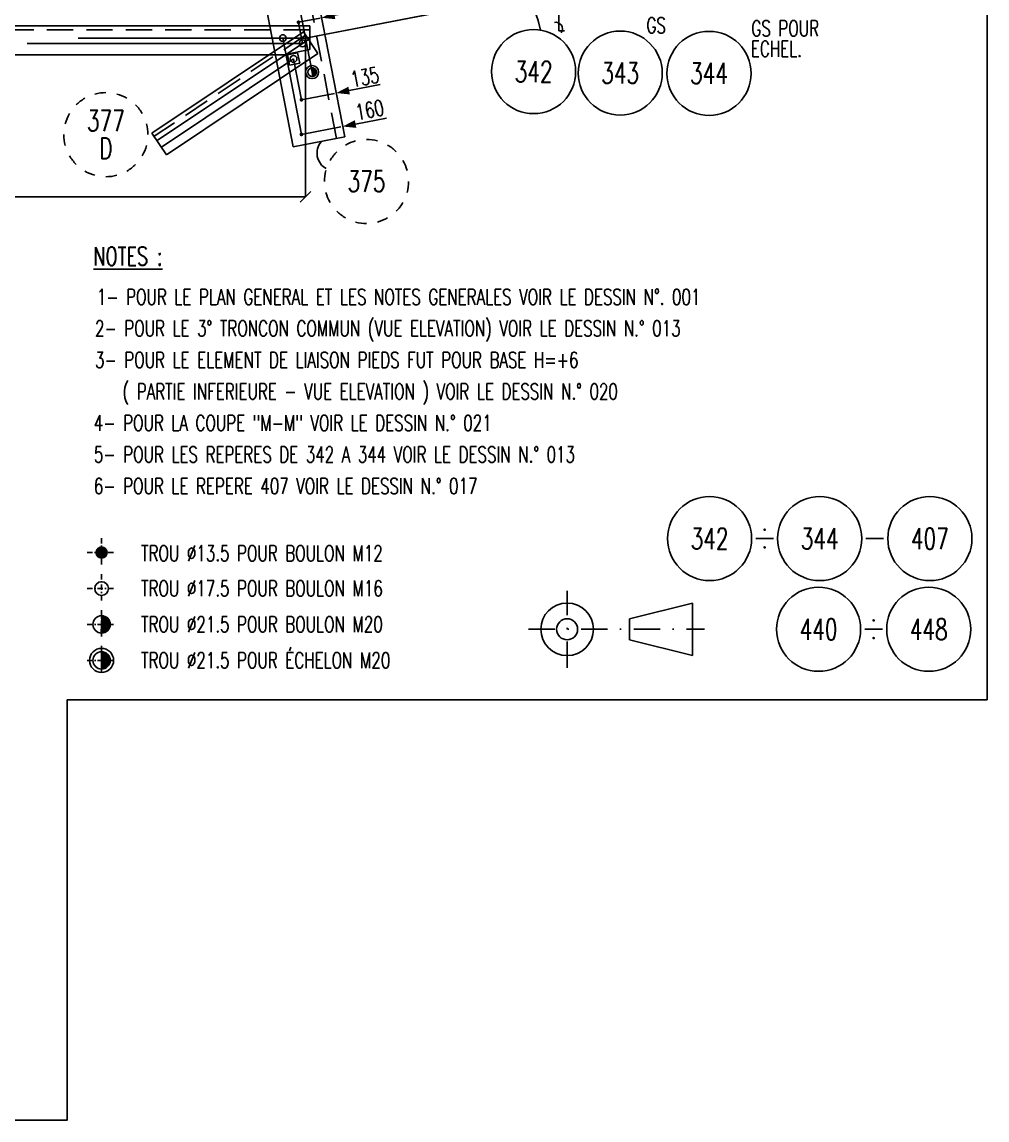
# Model space of a CAD drawing. Extents: x 554281 to 570501, y -34108 to -22628.
# Drawn here: x 566828 to 570501, y -34108 to -29929 of the extents above; entities that cross this region are included whole.
import ezdxf
from ezdxf.enums import TextEntityAlignment as Align

# ---------------------------------------------------------------- set-up
doc = ezdxf.new("R2010")
doc.units = 0
doc.header["$LTSCALE"] = 200
doc.header["$MEASUREMENT"] = 0
doc.linetypes.add('DASHDOT', pattern=[1, 0.5, -0.25, 0, -0.25])
doc.linetypes.add('DASHED', pattern=[0.75, 0.5, -0.25])
doc.layers.get('0').update_dxf_attribs({"linetype": 'CONTINUOUS'})
for name, color, linetype in [('ASSI', 6, 'CONTINUOUS'), ('BOLLINI_1', 7, 'CONTINUOUS'), ('FORI', 2, 'CONTINUOUS'), ('LINEA_ANG', 2, 'CONTINUOUS'), ('LM', 7, 'CONTINUOUS'), ('LS', 7, 'CONTINUOUS'), ('MZ', 6, 'DASHDOT'), ('NOTATION', 2, 'CONTINUOUS'), ('QT_MAL', 7, 'CONTINUOUS'), ('QT_MPR', 7, 'CONTINUOUS'), ('TESTI_A_P', 7, 'CONTINUOUS'), ('TRAT-Y', 7, 'DASHED')]:
    doc.layers.add(name, color=color, linetype=linetype)
doc.styles.add('QUOTE', font='ROMANS8.SHX', dxfattribs={"width": 0.7})
doc.styles.add('RQL', font='ROMANS8.SHX', dxfattribs={"width": 0.7})
doc.styles.add('RS', font='ROMANS8.shx', dxfattribs={"width": 0.7})
doc.styles.get("Standard").update_dxf_attribs({"font": 'ROMANS8.SHX', "width": 0.7})
doc.dimstyles.new('FRECCE1', dxfattribs={"dimtxt": 60, "dimasz": 6.66, "dimexe": 0, "dimexo": 0, "dimgap": 1, "dimtad": 1, "dimzin": 0, "dimdsep": 46, "dimtxsty": 'RS', "dimblk1": 'QUOTP', "dimblk2": 'QUOTF', "dimsah": 1, "dimcen": 0, "dimclrd": 2, "dimclre": 2, "dimclrt": 7, "dimadec": 0, "dimazin": 0, "dimtfac": 1, "dimtix": 1, "dimtmove": 2, "dimatfit": 3, "dimldrblk": 'QUOTP', "dimfxl": 1, "dimtolj": 1, "dimtzin": 0, "dimarcsym": 0})
doc.dimstyles.new('TRATTO', dxfattribs={"dimscale": 0, "dimtxt": 60, "dimasz": 40, "dimexe": 0, "dimexo": 0, "dimgap": 5, "dimtad": 1, "dimrnd": 0.5, "dimdsep": 46, "dimtxsty": 'RS', "dimblk1": 'OBLIQUE', "dimblk2": 'OBLIQUE', "dimsah": 1, "dimcen": 0.09, "dimclrd": 2, "dimclre": 2, "dimclrt": 7, "dimadec": 0, "dimazin": 0, "dimtfac": 1, "dimtix": 1, "dimtmove": 2, "dimatfit": 3, "dimfxl": 1, "dimtolj": 1, "dimtzin": 0, "dimarcsym": 0})

# ---------------------------------------------------------------- blocks, each defined once
blk = doc.blocks.new('12')
at = {"color": 0}
for p, q in [((-1, 0.06), (-0.06, 1)), ((-1, 0.01), (-0.01, 1)), ((-1, -0.03), (0.03, 1)), ((-1, -0.07), (0.07, 1)), ((0.09, -1), (-1, 0.09)), ((0.05, -1), (-1, 0.05)), ((0, -1), (-1, 0)), ((-0.99, 0.16), (-0.16, 0.99)), ((-0.99, 0.11), (-0.11, 0.99)), ((-0.99, -0.11), (0.11, 0.99)), ((-0.99, -0.15), (0.15, 0.99)), ((0.17, -0.99), (-0.99, 0.17)), ((0.13, -0.99), (-0.99, 0.13)), ((-0.98, 0.22), (-0.22, 0.98)), ((-0.98, -0.19), (0.19, 0.98)), ((0.21, -0.98), (-0.98, 0.21)), ((-0.97, -0.23), (0.23, 0.97)), ((0.24, -0.97), (-0.97, 0.24)), ((-0.96, 0.28), (-0.28, 0.96)), ((-0.96, -0.27), (0.27, 0.96)), ((0.28, -0.96), (-0.96, 0.28)), ((-0.95, -0.3), (0.3, 0.95)), ((0.31, -0.95), (-0.95, 0.31)), ((-0.94, 0.34), (-0.34, 0.94)), ((-0.94, -0.33), (0.33, 0.94)), ((0.35, -0.94), (-0.94, 0.35)), ((-0.93, -0.37), (0.37, 0.93)), ((0.38, -0.93), (-0.93, 0.38)), ((-0.92, -0.4), (0.4, 0.92)), ((-0.91, 0.42), (-0.42, 0.91)), ((0.41, -0.91), (-0.91, 0.41)), ((-0.9, -0.43), (0.43, 0.9)), ((0.44, -0.9), (-0.9, 0.44)), ((-0.89, -0.46), (0.46, 0.89)), ((0.47, -0.88), (-0.88, 0.47)), ((-0.87, -0.49), (0.49, 0.87)), ((0.5, -0.87), (-0.87, 0.5)), ((-0.86, 0.52), (-0.52, 0.86)), ((-0.86, -0.52), (0.52, 0.86)), ((0.53, -0.85), (-0.85, 0.53)), ((-0.84, -0.54), (0.54, 0.84)), ((0.55, -0.83), (-0.83, 0.55)), ((-0.82, -0.57), (0.57, 0.82)), ((0.58, -0.81), (-0.81, 0.58)), ((-0.8, -0.6), (0.6, 0.8)), ((0.61, -0.79), (-0.79, 0.61)), ((-0.78, -0.62), (0.62, 0.78)), ((0.63, -0.78), (-0.78, 0.63)), ((-0.76, -0.65), (0.65, 0.76)), ((0.66, -0.75), (-0.75, 0.66)), ((-0.74, -0.67), (0.67, 0.74)), ((0.68, -0.73), (-0.73, 0.68)), ((-0.72, -0.69), (0.69, 0.72)), ((0.7, -0.71), (-0.71, 0.7)), ((-0.7, -0.72), (0.72, 0.7)), ((0.73, -0.69), (-0.69, 0.73)), ((0.75, -0.67), (-0.67, 0.75)), ((-0.67, -0.74), (0.74, 0.67)), ((-0.65, -0.76), (0.76, 0.65)), ((0.77, -0.64), (-0.64, 0.77)), ((-0.63, -0.78), (0.78, 0.63)), ((0.79, -0.62), (-0.62, 0.79)), ((-0.6, -0.8), (0.8, 0.6)), ((0.81, -0.59), (-0.59, 0.81)), ((-0.57, -0.82), (0.82, 0.57)), ((0.83, -0.56), (-0.56, 0.83)), ((-0.55, -0.84), (0.84, 0.55)), ((0.84, -0.54), (-0.54, 0.84)), ((-0.52, -0.85), (0.85, 0.52)), ((0.86, -0.51), (-0.51, 0.86)), ((-0.49, -0.87), (0.87, 0.49)), ((0.88, -0.48), (-0.48, 0.88)), ((-0.46, -0.89), (0.89, 0.46)), ((0.89, -0.45), (-0.45, 0.89)), ((-0.43, -0.9), (0.9, 0.43)), ((0.91, -0.42), (-0.42, 0.91)), ((-0.4, -0.92), (0.92, 0.4)), ((0.92, -0.39), (-0.39, 0.92)), ((-0.37, -0.93), (0.93, 0.37)), ((0.93, -0.36), (-0.36, 0.93)), ((-0.34, -0.94), (0.94, 0.34)), ((0.95, -0.33), (-0.33, 0.95)), ((-0.3, -0.95), (0.95, 0.3)), ((0.96, -0.29), (-0.29, 0.96)), ((-0.27, -0.96), (0.96, 0.27)), ((0.97, -0.26), (-0.26, 0.97)), ((-0.23, -0.97), (0.97, 0.23)), ((0.98, -0.22), (-0.22, 0.98)), ((-0.2, -0.98), (0.98, 0.2)), ((0.98, -0.18), (-0.18, 0.98)), ((-0.16, -0.99), (0.99, 0.16)), ((0.99, -0.14), (-0.14, 0.99)), ((-0.12, -0.99), (0.99, 0.12)), ((0.99, -0.1), (-0.1, 0.99)), ((-0.08, -1), (1, 0.08)), ((1, -0.06), (-0.06, 1)), ((-0.04, -1), (1, 0.04)), ((1, -0.02), (-0.02, 1)), ((1, 0.02), (0.02, 1)), ((1, 0.07), (0.07, 1)), ((0.99, 0.12), (0.12, 0.99)), ((0.98, 0.17), (0.17, 0.98)), ((0.97, 0.23), (0.23, 0.97)), ((0.96, 0.29), (0.29, 0.96)), ((0.93, 0.36), (0.36, 0.93)), ((0.9, 0.44), (0.44, 0.9)), ((0.84, 0.55), (0.55, 0.84)), ((-0.04, -1), (-1, -0.04)), ((-0.09, -1), (-1, -0.09)), ((-0.14, -0.99), (-0.99, -0.14)), ((-0.2, -0.98), (-0.98, -0.2)), ((-0.25, -0.97), (-0.97, -0.25)), ((-0.32, -0.95), (-0.95, -0.32)), ((-0.39, -0.92), (-0.92, -0.39)), ((-0.48, -0.88), (-0.88, -0.48)), ((-0.6, -0.8), (-0.8, -0.6)), ((0.01, -1), (1, -0.01)), ((0.05, -1), (1, -0.05)), ((0.1, -0.99), (0.99, -0.1)), ((0.15, -0.99), (0.99, -0.15)), ((0.21, -0.98), (0.98, -0.21)), ((0.27, -0.96), (0.96, -0.27)), ((0.33, -0.94), (0.94, -0.33)), ((0.41, -0.91), (0.91, -0.41)), ((0.5, -0.87), (0.87, -0.5)), ((0.66, -0.75), (0.75, -0.66))]:
    blk.add_line(p, q, dxfattribs=at)
blk.add_circle((0, 0), 1)
blk = doc.blocks.new('16')
blk.add_circle((0, 0), 1)
blk = doc.blocks.new('20')
at = {"color": 0}
for p, q in [((0, 0.98), (0.02, 1)), ((0, 0.94), (0.06, 1)), ((1, -0.01), (0, 0.99)), ((0, 0.89), (0.1, 0.99)), ((0, 0.85), (0.14, 0.99)), ((0, 0.8), (0.18, 0.98)), ((0, 0.76), (0.22, 0.98)), ((0, 0.71), (0.25, 0.97)), ((0, 0.67), (0.29, 0.96)), ((1, -0.05), (0, 0.95)), ((0, 0.62), (0.32, 0.95)), ((0, 0.58), (0.36, 0.93)), ((0, 0.53), (0.39, 0.92)), ((0, 0.49), (0.42, 0.91)), ((1, -0.09), (0, 0.9)), ((0, 0.44), (0.45, 0.89)), ((0, 0.4), (0.48, 0.88)), ((0.99, -0.13), (0, 0.86)), ((0, 0.35), (0.51, 0.86)), ((0, 0.31), (0.54, 0.84)), ((0, 0.26), (0.56, 0.83)), ((0.99, -0.17), (0, 0.81)), ((0, 0.22), (0.59, 0.81)), ((0, 0.17), (0.61, 0.79)), ((0.98, -0.21), (0, 0.77)), ((0, 0.13), (0.64, 0.77)), ((0, 0.08), (0.66, 0.75)), ((0, 0.04), (0.69, 0.73)), ((0.97, -0.25), (0, 0.72)), ((0, -0.01), (0.71, 0.7)), ((0.96, -0.28), (0, 0.68)), ((0, -0.05), (0.73, 0.68)), ((0, -0.1), (0.75, 0.66)), ((0.95, -0.32), (0, 0.63)), ((0, -0.14), (0.77, 0.63)), ((0, -0.19), (0.79, 0.61)), ((0.94, -0.35), (0, 0.59)), ((0, -0.23), (0.81, 0.58)), ((0, -0.28), (0.83, 0.56)), ((0.92, -0.38), (0, 0.54)), ((0, -0.32), (0.85, 0.53)), ((0.91, -0.41), (0, 0.5)), ((0, -0.36), (0.87, 0.5)), ((0, -0.41), (0.88, 0.47)), ((0.9, -0.44), (0, 0.45)), ((0, -0.45), (0.9, 0.44)), ((0.88, -0.47), (0, 0.41)), ((0, -0.5), (0.91, 0.41)), ((0, -0.54), (0.92, 0.38)), ((0.87, -0.5), (0, 0.36)), ((0, -0.59), (0.94, 0.35)), ((0.85, -0.53), (0, 0.32)), ((0, -0.63), (0.95, 0.31)), ((0, -0.68), (0.96, 0.28)), ((0.83, -0.56), (0, 0.27)), ((0, -0.72), (0.97, 0.25)), ((0.81, -0.58), (0, 0.23)), ((0, -0.77), (0.98, 0.21)), ((0.79, -0.61), (0, 0.18)), ((0, -0.81), (0.99, 0.17)), ((0.77, -0.63), (0, 0.14)), ((0, -0.86), (0.99, 0.13)), ((0.75, -0.66), (0, 0.09)), ((0, -0.9), (1, 0.09)), ((0.73, -0.68), (0, 0.05)), ((0, -0.95), (1, 0.05)), ((0.71, -0.7), (0, 0.01)), ((0, -0.99), (1, 0.01)), ((1, 0.04), (0.04, 1)), ((1, 0.09), (0.09, 1)), ((0.99, 0.14), (0.14, 0.99)), ((0.98, 0.19), (0.19, 0.98)), ((0.97, 0.25), (0.25, 0.97)), ((0.95, 0.31), (0.31, 0.95)), ((0.92, 0.38), (0.38, 0.92)), ((0.88, 0.47), (0.47, 0.88)), ((0.81, 0.59), (0.59, 0.81)), ((0.69, -0.73), (0, -0.04)), ((0.66, -0.75), (0, -0.08)), ((0.64, -0.77), (0, -0.13)), ((0.61, -0.79), (0, -0.17)), ((0.59, -0.81), (0, -0.22)), ((0.56, -0.83), (0, -0.26)), ((0.54, -0.84), (0, -0.31)), ((0.51, -0.86), (0, -0.35)), ((0.48, -0.88), (0, -0.4)), ((0.45, -0.89), (0, -0.44)), ((0.42, -0.91), (0, -0.49)), ((0.39, -0.92), (0, -0.53)), ((0.36, -0.93), (0, -0.58)), ((0.32, -0.95), (0, -0.62)), ((0.29, -0.96), (0, -0.67)), ((0.25, -0.97), (0, -0.71)), ((0.22, -0.98), (0, -0.76)), ((0.18, -0.98), (0, -0.8)), ((0.14, -0.99), (0, -0.85)), ((0.1, -0.99), (0, -0.89)), ((0.04, -1), (1, -0.04)), ((0.09, -1), (1, -0.09)), ((0.14, -0.99), (0.99, -0.14)), ((0.19, -0.98), (0.98, -0.19)), ((0.25, -0.97), (0.97, -0.25)), ((0.31, -0.95), (0.95, -0.31)), ((0.38, -0.92), (0.92, -0.38)), ((0.47, -0.88), (0.88, -0.47)), ((0.59, -0.81), (0.81, -0.59))]:
    blk.add_line(p, q, dxfattribs=at)
blk.add_line((0, 1), (0, -1))
blk.add_circle((0, 0), 1)
blk = doc.blocks.new('xxx')
blk.add_circle((0, 0), 8)
at = {"color": 3, "style": 'RQL', "width": 0.7}
blk.add_attdef('POS', text='', height=4, dxfattribs=at).set_placement((0, 0), align=Align.MIDDLE)
at = {"color": 3, "style": 'RQL', "width": 0.7, "flags": 1}
blk.add_attdef('POS1', (-0.39, -5.42), '', height=2, dxfattribs=at)
at = {"style": 'RQL', "width": 0.7, "flags": 1}
blk.add_attdef('TIPO', (-0.39, -8.66), '', height=2, dxfattribs=at)
blk = doc.blocks.new('ASSE98')
blk.add_line((0, 0), (1, 0))
at = {"color": 7, "style": 'QUOTE', "width": 0.5, "flags": 1}
for tag, p in [('TI', (1.38308, 6.82731)), ('DI_S', (1.38308, 6.42178)), ('D_S', (1.38308, 6.02092)), ('E_S', (1.38308, 5.68065)), ('NFORI', (1.36454, 5.29792)), ('ALAR', (1.36349, 4.93246)), ('FAM', (1.3775, 4.54645)), ('ALA', (1.38308, 4.19257)), ('DISP2', (1.38308, 3.84971)), ('DISP1', (1.38308, 3.50686)), ('PINZAF', (1.38308, 3.164)), ('PINZAI', (1.38308, 2.82114)), ('TRP', (1.38308, 2.47829)), ('NP', (1.38308, 2.13543)), ('SV', (1.38308, 1.79257)), ('PESO', (1.38308, 1.44971)), ('QUA', (1.38308, 1.10686)), ('LUN', (1.38308, 0.764)), ('PROF', (1.38308, 0.42114)), ('POS', (1.38308, 0.07829))]:
    blk.add_attdef(tag, p, '', height=0.2, dxfattribs=at)
at = {"color": 7, "flags": 1}
for tag, p in [('LAV1', (3.07431, 6.82847)), ('LAV2', (3.07431, 6.49513)), ('LAV3', (3.07431, 6.1618)), ('LAV4', (3.07431, 5.82847)), ('LAV5', (3.07431, 5.49513)), ('LAV6', (3.07431, 5.1618)), ('LAV7', (3.07431, 4.82847)), ('LAV8', (3.07431, 4.49513)), ('LAV9', (3.07431, 4.1618)), ('LAV10', (3.07431, 3.82847))]:
    blk.add_attdef(tag, p, '', height=0.2, dxfattribs=at)
blk = doc.blocks.new('P20')
at = {"color": 0}
for p, q in [((0, 0.98), (0.02, 1)), ((0, 0.94), (0.06, 1)), ((1, -0.01), (0, 0.99)), ((0, 0.89), (0.1, 0.99)), ((0, 0.85), (0.14, 0.99)), ((0, 0.8), (0.18, 0.98)), ((0, 0.76), (0.22, 0.98)), ((0, 0.71), (0.25, 0.97)), ((0, 0.67), (0.29, 0.96)), ((1, -0.05), (0, 0.95)), ((0, 0.62), (0.32, 0.95)), ((0, 0.58), (0.36, 0.93)), ((0, 0.53), (0.39, 0.92)), ((0, 0.49), (0.42, 0.91)), ((1, -0.09), (0, 0.9)), ((0, 0.44), (0.45, 0.89)), ((0, 0.4), (0.48, 0.88)), ((0.99, -0.13), (0, 0.86)), ((0, 0.35), (0.51, 0.86)), ((0, 0.31), (0.54, 0.84)), ((0, 0.26), (0.56, 0.83)), ((0.99, -0.17), (0, 0.81)), ((0, 0.22), (0.59, 0.81)), ((0, 0.17), (0.61, 0.79)), ((0.98, -0.21), (0, 0.77)), ((0, 0.13), (0.64, 0.77)), ((0, 0.08), (0.66, 0.75)), ((0, 0.04), (0.69, 0.73)), ((0.97, -0.25), (0, 0.72)), ((0, -0.01), (0.71, 0.7)), ((0.96, -0.28), (0, 0.68)), ((0, -0.05), (0.73, 0.68)), ((0, -0.1), (0.75, 0.66)), ((0.95, -0.32), (0, 0.63)), ((0, -0.14), (0.77, 0.63)), ((0, -0.19), (0.79, 0.61)), ((0.94, -0.35), (0, 0.59)), ((0, -0.23), (0.81, 0.58)), ((0, -0.28), (0.83, 0.56)), ((0.92, -0.38), (0, 0.54)), ((0, -0.32), (0.85, 0.53)), ((0.91, -0.41), (0, 0.5)), ((0, -0.36), (0.87, 0.5)), ((0, -0.41), (0.88, 0.47)), ((0.9, -0.44), (0, 0.45)), ((0, -0.45), (0.9, 0.44)), ((0.88, -0.47), (0, 0.41)), ((0, -0.5), (0.91, 0.41)), ((0, -0.54), (0.92, 0.38)), ((0.87, -0.5), (0, 0.36)), ((0, -0.59), (0.94, 0.35)), ((0.85, -0.53), (0, 0.32)), ((0, -0.63), (0.95, 0.31)), ((0, -0.68), (0.96, 0.28)), ((0.83, -0.56), (0, 0.27)), ((0, -0.72), (0.97, 0.25)), ((0.81, -0.58), (0, 0.23)), ((0, -0.77), (0.98, 0.21)), ((0.79, -0.61), (0, 0.18)), ((0, -0.81), (0.99, 0.17)), ((0.77, -0.63), (0, 0.14)), ((0, -0.86), (0.99, 0.13)), ((0.75, -0.66), (0, 0.09)), ((0, -0.9), (1, 0.09)), ((0.73, -0.68), (0, 0.05)), ((0, -0.95), (1, 0.05)), ((0.71, -0.7), (0, 0.01)), ((0, -0.99), (1, 0.01)), ((1, 0.04), (0.04, 1)), ((1, 0.09), (0.09, 1)), ((0.99, 0.14), (0.14, 0.99)), ((0.98, 0.19), (0.19, 0.98)), ((0.97, 0.25), (0.25, 0.97)), ((0.95, 0.31), (0.31, 0.95)), ((0.92, 0.38), (0.38, 0.92)), ((0.88, 0.47), (0.47, 0.88)), ((0.81, 0.59), (0.59, 0.81)), ((0.69, -0.73), (0, -0.04)), ((0.66, -0.75), (0, -0.08)), ((0.64, -0.77), (0, -0.13)), ((0.61, -0.79), (0, -0.17)), ((0.59, -0.81), (0, -0.22)), ((0.56, -0.83), (0, -0.26)), ((0.54, -0.84), (0, -0.31)), ((0.51, -0.86), (0, -0.35)), ((0.48, -0.88), (0, -0.4)), ((0.45, -0.89), (0, -0.44)), ((0.42, -0.91), (0, -0.49)), ((0.39, -0.92), (0, -0.53)), ((0.36, -0.93), (0, -0.58)), ((0.32, -0.95), (0, -0.62)), ((0.29, -0.96), (0, -0.67)), ((0.25, -0.97), (0, -0.71)), ((0.22, -0.98), (0, -0.76)), ((0.18, -0.98), (0, -0.8)), ((0.14, -0.99), (0, -0.85)), ((0.1, -0.99), (0, -0.89)), ((0.04, -1), (1, -0.04)), ((0.09, -1), (1, -0.09)), ((0.14, -0.99), (0.99, -0.14)), ((0.19, -0.98), (0.98, -0.19)), ((0.25, -0.97), (0.97, -0.25)), ((0.31, -0.95), (0.95, -0.31)), ((0.38, -0.92), (0.92, -0.38)), ((0.47, -0.88), (0.88, -0.47)), ((0.59, -0.81), (0.81, -0.59))]:
    blk.add_line(p, q, dxfattribs=at)
for radius in [1.5, 1]:
    blk.add_circle((0, 0), radius)
blk = doc.blocks.new('QUOTP')
at = {"layer": 'ASSI', "color": 2, "const_width": 1.07}
blk.add_lwpolyline([(-0.53, 0, 1), (0.53, 0, 1)], format="xyb", close=True, dxfattribs=at)
blk = doc.blocks.new('QUOTF')
at = {"layer": 'LS', "color": 2}
blk.add_line((7.5, 0), (25.5, 0), dxfattribs=at)
blk.add_solid([(7.5, 2.25), (0, 0), (7.5, -2.25)], dxfattribs=at)
blk = doc.blocks.new('*D24')
at = {"layer": 'QT_MAL', "color": 2, "lineweight": -2, "transparency": 16777216}
for p, q in [((567898.4, -30223.6), (568017.8, -30200.5)), ((568024.4, -30199.3), (568024.4, -30199.3)), ((567891.8, -30224.8), (567891.8, -30224.8))]:
    blk.add_line(p, q, dxfattribs=at)
at = {"layer": 'QT_MAL', "color": 2, "lineweight": -2, "transparency": 16777216, "xscale": 6.66, "yscale": 6.66, "zscale": 6.66}
for name, p, rotation in [('QUOTF', (568024.4, -30199.3), 10.9154326102436), ('QUOTP', (567891.8, -30224.8), 190.9154326102436)]:
    blk.add_blockref(name, p, dxfattribs=dict(at, rotation=rotation))
at = {"layer": 'QT_MAL', "color": 7, "transparency": 16777216, "insert": (568133.2, -30138.4), "char_height": 60, "attachment_point": 5, "rotation": 10.9154, "style": 'RS'}
blk.add_mtext('\\A1;135', dxfattribs=at)
blk = doc.blocks.new('_OBLIQUE')
at = {"color": 0, "linetype": 'ByBlock'}
blk.add_line((-0.5, -0.5), (0.5, 0.5), dxfattribs=at)
blk = doc.blocks.new('*D26')
at = {"layer": 'LS', "color": 2, "lineweight": -2, "transparency": 16777216}
for p, q in [((555266.1, -29990.3), (555266.1, -30594.4)), ((567907.7, -29990.3), (567907.7, -30594.4)), ((555266.1, -30594.4), (567907.7, -30594.4))]:
    blk.add_line(p, q, dxfattribs=at)
at = {"layer": 'LS', "color": 2, "lineweight": -2, "transparency": 16777216, "xscale": 40, "yscale": 40, "zscale": 40, "rotation": 180}
blk.add_blockref('_OBLIQUE', (555266.1, -30594.4), dxfattribs=at)
at = {"layer": 'LS', "color": 2, "lineweight": -2, "transparency": 16777216, "xscale": 40, "yscale": 40, "zscale": 40}
blk.add_blockref('_OBLIQUE', (567907.7, -30594.4), dxfattribs=at)
at = {"layer": 'LS', "color": 7, "transparency": 16777216, "insert": (561586.9, -30556.5), "char_height": 60, "attachment_point": 5, "style": 'RS'}
blk.add_mtext('\\A1;12641 SUR TRUSQ. 75', dxfattribs=at)
blk = doc.blocks.new('*D40')
at = {"layer": 'QT_MAL', "color": 2, "lineweight": -2, "transparency": 16777216}
for p, q in [((567898.4, -30355.8), (568042.4, -30328)), ((568049, -30326.7), (568049, -30326.7)), ((567891.8, -30357), (567891.8, -30357))]:
    blk.add_line(p, q, dxfattribs=at)
at = {"layer": 'QT_MAL', "color": 2, "lineweight": -2, "transparency": 16777216, "xscale": 6.66, "yscale": 6.66, "zscale": 6.66}
for name, p, rotation in [('QUOTF', (568049, -30326.7), 10.91543261027087), ('QUOTP', (567891.8, -30357), 190.9154326102709)]:
    blk.add_blockref(name, p, dxfattribs=dict(at, rotation=rotation))
at = {"layer": 'QT_MAL', "color": 7, "transparency": 16777216, "insert": (568151.5, -30263.5), "char_height": 60, "attachment_point": 5, "rotation": 10.9154, "style": 'RS'}
blk.add_mtext('\\A1;160', dxfattribs=at)
blk = doc.blocks.new('*D43')
at = {"layer": 'QT_MPR', "color": 2, "lineweight": -2, "transparency": 16777216}
for p, q in [((567318.1, -26932.9), (568570, -26691.4)), ((568570, -26691.4), (569159.6, -29748.8)), ((567907.7, -29990.3), (569159.6, -29748.8))]:
    blk.add_line(p, q, dxfattribs=at)
at = {"layer": 'QT_MPR', "color": 2, "lineweight": -2, "transparency": 16777216, "xscale": 40, "yscale": 40, "zscale": 40}
for p, rotation in [((568570, -26691.4), 100.9154326102515), ((569159.6, -29748.8), 280.9154326102516)]:
    blk.add_blockref('_OBLIQUE', p, dxfattribs=dict(at, rotation=rotation))
at = {"layer": 'QT_MPR', "color": 7, "transparency": 16777216, "insert": (568830.4, -28226.8), "char_height": 60, "attachment_point": 5, "rotation": 100.9154, "style": 'RS'}
blk.add_mtext('\\A1;3114', dxfattribs=at)
blk = doc.blocks.new('*D60')
at = {"layer": 'QT_MPR', "color": 2, "lineweight": -2, "transparency": 16777216}
for p, q in [((567774.3, -29298.7), (568731.7, -29114.1)), ((568731.7, -29114.1), (568865, -29805.6)), ((567907.7, -29990.3), (568865, -29805.6))]:
    blk.add_line(p, q, dxfattribs=at)
at = {"layer": 'QT_MPR', "color": 2, "lineweight": -2, "transparency": 16777216, "xscale": 40, "yscale": 40, "zscale": 40}
for p, rotation in [((568731.7, -29114.1), 100.9154326102515), ((568865, -29805.6), 280.9154326102516)]:
    blk.add_blockref('_OBLIQUE', p, dxfattribs=dict(at, rotation=rotation))
at = {"layer": 'QT_MPR', "color": 7, "transparency": 16777216, "insert": (568767.8, -29486.3), "char_height": 60, "attachment_point": 5, "rotation": 100.9154, "style": 'RS'}
blk.add_mtext('\\A1;704.5', dxfattribs=at)
blk = doc.blocks.new('*D106')
at = {"layer": 'LS', "color": 2, "lineweight": -2, "transparency": 16777216}
for p, q in [((568166.1, -29836.9), (568551.2, -29762.6)), ((568570.5, -29862.5), (568551.2, -29762.6)), ((567907.7, -29990.3), (568570.5, -29862.5))]:
    blk.add_line(p, q, dxfattribs=at)
at = {"layer": 'LS', "color": 2, "lineweight": -2, "transparency": 16777216, "xscale": 40, "yscale": 40, "zscale": 40}
for p, rotation in [((568551.2, -29762.6), 100.9154326102461), ((568570.5, -29862.5), 280.9154326102461)]:
    blk.add_blockref('_OBLIQUE', p, dxfattribs=dict(at, rotation=rotation))
at = {"layer": 'LS', "color": 7, "transparency": 16777216, "insert": (568613.6, -29764.3), "char_height": 60, "attachment_point": 5, "rotation": 100.9154, "style": 'RS'}
blk.add_mtext('\\A1;101.5', dxfattribs=at)
blk = doc.blocks.new('*D108')
at = {"layer": 'QT_MAL', "color": 2, "lineweight": -2, "transparency": 16777216}
for p, q in [((567887.3, -29928.6), (567962.6, -29914.1)), ((567969.1, -29912.9), (567969.1, -29912.9)), ((567880.8, -29929.9), (567880.8, -29929.9))]:
    blk.add_line(p, q, dxfattribs=at)
at = {"layer": 'QT_MAL', "color": 2, "lineweight": -2, "transparency": 16777216, "xscale": 6.66, "yscale": 6.66, "zscale": 6.66}
for name, p, rotation in [('QUOTF', (567969.1, -29912.9), 10.91543261025337), ('QUOTP', (567880.8, -29929.9), 190.9154326102534)]:
    blk.add_blockref(name, p, dxfattribs=dict(at, rotation=rotation))
at = {"layer": 'QT_MAL', "color": 7, "transparency": 16777216, "insert": (568073.7, -29858.7), "char_height": 60, "attachment_point": 5, "rotation": 10.9154, "style": 'RS'}
blk.add_mtext('\\A1;90', dxfattribs=at)
blk = doc.blocks.new('www')
at = {"linetype": 'Continuous'}
for start, end in [(120, 135), (90, 105), (60, 75), (30, 45), (150, 165), (180, 195), (0, 15), (330, 345), (210, 225), (300, 315), (240, 255), (270, 285)]:
    blk.add_arc((0, 0), 8, start, end, dxfattribs=at)
at = {"color": 3, "style": 'RQL', "width": 0.7}
for tag, p in [('POS3', (0, 0.65)), ('POS2', (0, -4.63))]:
    blk.add_attdef(tag, text='', height=4, dxfattribs=at).set_placement(p, align=Align.CENTER)
at = {"style": 'RQL', "width": 0.7, "flags": 1}
blk.add_attdef('TIPO', text='', height=3, dxfattribs=at).set_placement((0, 0), align=Align.MIDDLE_CENTER)
blk = doc.blocks.new('zzz')
at = {"linetype": 'Continuous'}
for start, end in [(120, 135), (90, 105), (60, 75), (30, 45), (150, 165), (180, 195), (0, 15), (330, 345), (210, 225), (300, 315), (240, 255), (270, 285)]:
    blk.add_arc((0, 0), 8, start, end, dxfattribs=at)
at = {"color": 3, "style": 'RQL', "width": 0.7}
blk.add_attdef('POS1', text='', height=4, dxfattribs=at).set_placement((0, 0), align=Align.MIDDLE)
at = {"style": 'RQL', "width": 0.7, "flags": 1}
blk.add_attdef('TIPO', (0, -8), '', height=3, dxfattribs=at)
blk = doc.blocks.new('IQ')
for p, q in [((0.5, 0.5), (-0.5, 0.5)), ((-0.5, 0.5), (-0.5, -0.5)), ((0.5, -0.5), (0.5, 0.5)), ((-0.5, -0.5), (0.5, -0.5))]:
    blk.add_line(p, q)
at = {"flags": 1}
for tag, p in [('SPESSORE', (0, -0.01)), ('NUMERO', (0, -0.34))]:
    blk.add_attdef(tag, p, '', height=0.2, dxfattribs=at)

msp = doc.modelspace()

# ---------------------------------------------------------------- linework, layer by layer
at = {"color": 0}
for p, q in [((569140.168, -32200.475), (569380.604, -32140.475)), ((569380.604, -32140.475), (569380.604, -32340.475)), ((569140.168, -32200.475), (569140.168, -32280.475)), ((569380.604, -32340.475), (569140.168, -32280.475))]:
    msp.add_line(p, q, dxfattribs=at)
for radius in [100, 40]:
    msp.add_circle((568902.896, -32240.475), radius, dxfattribs=at)
at = {"layer": 'LINEA_ANG'}
for p, q in [((568056.602, -30366.385), (567857.396, -29333.418)), ((567661.014, -29371.29), (567860.221, -30404.257)), ((567923.405, -29943.27), (562123.405, -29943.27)), ((567899.238, -29966.167), (567323.236, -30351.486)), ((567954.84, -30049.284), (567899.238, -29966.167)), ((567923.405, -30033.27), (567923.405, -29943.27)), ((567378.838, -30434.603), (567954.84, -30049.284)), ((567823.405, -30053.27), (567923.405, -30033.27)), ((562123.405, -30053.27), (567823.405, -30053.27)), ((567323.236, -30351.486), (567378.838, -30434.603)), ((567860.221, -30404.257), (568056.602, -30366.385))]:
    msp.add_line(p, q, dxfattribs=at)
at = {"layer": 'LINEA_ANG', "color": 6, "const_width": 4.75}
msp.add_lwpolyline([(567905.052, -29990.27, 1), (567910.302, -29990.27, 1)], format="xyb", close=True, dxfattribs=at)
at = {"layer": 'LS', "color": 6}
for p, q in [((566604.512, -23232.833), (567932.619, -30119.605)), ((567896.257, -30010.27), (567881.253, -29932.468)), ((567907.677, -29990.27), (567042.003, -29990.27)), ((567821.121, -29990.27), (567891.846, -30357.012)), ((567896.257, -30010.27), (566848.274, -30010.27)), ((567359.387, -30405.526), (567861.839, -30069.39)), ((567891.818, -30224.848), (567861.838, -30069.39))]:
    msp.add_line(p, q, dxfattribs=at)
at = {"layer": 'LS', "color": 0}
for p, q in [((569688.147, -31895.181), (569620.812, -31895.181)), ((570107.272, -31895.181), (570039.938, -31895.181)), ((570102.949, -32240.475), (570035.614, -32240.475))]:
    msp.add_line(p, q, dxfattribs=at)
at = {"layer": 'LS', "color": 8}
msp.add_lwpolyline([(554280.738, -22628.464), (554280.738, -34108.464), (567000.738, -34108.464), (567000.738, -32508.464), (570500.738, -32508.464), (570500.738, -22628.464), (554280.738, -22628.464)], close=True, dxfattribs=at)
at = {"layer": 'LS', "color": 0, "const_width": 4.5}
for points in [[(569651.729, -31861.513, 1), (569657.229, -31861.513, 1)], [(569651.729, -31928.848, 1), (569657.229, -31928.848, 1)], [(570066.531, -32206.808, 1), (570072.031, -32206.808, 1)], [(570066.531, -32274.142, 1), (570072.031, -32274.142, 1)]]:
    msp.add_lwpolyline(points, format="xyb", close=True, dxfattribs=at)
at = {"layer": 'LS', "color": 0}
msp.add_circle((567131.273, -32358.937), 45.935, dxfattribs=at)
at = {"layer": 'LS', "color": 6}
for centre, radius, start, end in [((568107.867, -30129.544), 714.64, 13.720404, 110.272849), ((568860.097, -29954.936), 25.133, 324.311787, 103.331664), ((568017.776, -30428.18), 66.671, 139.782552, 241.891648)]:
    msp.add_arc(centre, radius, start, end, dxfattribs=at)
at = {"layer": 'MZ', "ltscale": 0.2}
for p, q in [((567131.273, -31893.598), (567131.273, -32003.316)), ((567076.414, -31948.457), (567186.132, -31948.457)), ((567131.273, -32030.425), (567131.273, -32140.143)), ((567131.273, -32030.425), (567131.273, -32140.143)), ((567076.414, -32085.284), (567186.132, -32085.284)), ((567076.414, -32085.284), (567186.132, -32085.284)), ((567131.273, -32167.252), (567131.273, -32276.97)), ((567076.414, -32222.111), (567186.132, -32222.111)), ((567076.414, -32222.111), (567186.132, -32222.111)), ((567131.273, -32304.078), (567131.273, -32413.796)), ((567076.414, -32358.937), (567186.132, -32358.937))]:
    msp.add_line(p, q, dxfattribs=at)
at = {"layer": 'MZ'}
for p, q in [((568902.896, -32387.082), (568902.896, -32093.868)), ((568756.289, -32240.475), (569425.799, -32240.475))]:
    msp.add_line(p, q, dxfattribs=at)
at = {"layer": 'TRAT-Y'}
for p, q in [((568025.181, -30372.445), (567825.974, -29339.478)), ((567923.405, -29958.27), (562123.405, -29958.27)), ((567907.579, -29978.634), (567331.577, -30363.953))]:
    msp.add_line(p, q, dxfattribs=at)

# ---------------------------------------------------------------- block references
at = {"layer": 'ASSI'}
for p, xscale, rotation in [((568056.435, -30365.517), 1052, 100.9154326102709), ((567923.405, -29943.27), 5800, 180), ((567918.699, -29995.258), 693, 213.7807103935087)]:
    msp.add_blockref('ASSE98', p, dxfattribs=dict(at, xscale=xscale, rotation=rotation))
at = {"layer": 'BOLLINI_1'}
for p, xscale, yscale, zscale, values in [((568775.405, -30117.781), 19.9979999500073, 19.9979999500073, 19.9979999500073, {'POS': '342'}), ((569104.858, -30123.529), 19.9979999500073, 19.9979999500073, 19.9979999500073, {'POS': '343'}), ((569442.914, -30124.496), 19.9979999500073, 19.9979999500073, 19.9979999500073, {'POS': '344'}), ((569444.916, -31895.181), 19.9979999999973, 19.9979999999973, 19.9979999999973, {'POS': '342'}), ((569864.042, -31895.181), 19.9979999999973, 19.9979999999973, 19.9979999999973, {'POS': '344'}), ((570283.168, -31895.181), 19.99800000000225, 19.99800000000225, 19.99800000000225, {'POS': '407'}), ((569859.719, -32240.475), 19.9979999999973, 19.9979999999973, 19.9979999999973, {'POS': '440'}), ((570278.844, -32240.475), 19.9979999999973, 19.9979999999973, 19.9979999999973, {'POS': '448'})]:
    msp.add_blockref('xxx', p, dxfattribs=dict(at, xscale=xscale, yscale=yscale, zscale=zscale)).add_auto_attribs(values)
at = {"layer": 'FORI', "xscale": 13, "yscale": 13, "zscale": 13}
msp.add_blockref('16', (567821.121, -29990.27), dxfattribs=at)
at = {"layer": 'FORI'}
for name, p, xscale, yscale, zscale, rotation in [('16', (567896.257, -30010.27), 13, 13, 13, 0.04745451600003003), ('16', (567861.838, -30069.389), 13, 13, 13, 0.04745451600003003), ('P20', (567932.619, -30119.605), 16.5, 16.5, 16.5, 7.543052222774039)]:
    msp.add_blockref(name, p, dxfattribs=dict(at, xscale=xscale, yscale=yscale, zscale=zscale, rotation=rotation))
at = {"layer": 'LM'}
for name, p, xscale, yscale, zscale, rotation in [('IQ', (567861.838, -30069.389), -40, 40, 40, 11.36901557921398), ('12', (567131.273, -31948.457), 20.79999999948258, 20.79999999948258, 20.79999999948258, 344.7569620653314), ('16', (567131.273, -32085.284), 26.00000000013639, 26.00000000013639, 26.00000000013639, 280.755082505952), ('20', (567131.273, -32222.111), 33, 33, 33, 358.474256613)]:
    msp.add_blockref(name, p, dxfattribs=dict(at, xscale=xscale, yscale=yscale, zscale=zscale, rotation=rotation))
at = {"layer": 'LM', "xscale": 32.90000000037241, "yscale": 32.90000000037241, "zscale": 32.90000000037241}
msp.add_blockref('20', (567131.273, -32358.937), dxfattribs=at)
at = {"layer": 'LS', "color": 6, "xscale": 19.99999999499997, "yscale": 19.99999999499997, "zscale": 19.99999999499997}
msp.add_blockref('www', (567147.669, -30357.741), dxfattribs=at).add_auto_attribs({'POS3': '377', 'POS2': 'D'})
at = {"layer": 'LS', "color": 6}
ref = msp.add_blockref('zzz', (568139.535, -30535.991), dxfattribs=dict(at, xscale=-20, yscale=20, zscale=20))
ref.add_attrib('POS1', '375', dxfattribs={"layer": '0', "color": 3, "height": 80, "style": 'RQL', "width": 0.7}).set_placement((568139.535, -30535.991), align=Align.MIDDLE)

# ---------------------------------------------------------------- texts
at = {"layer": 'LM', "color": 0, "style": 'RS', "width": 0.7}
for s, p in [('1- POUR LE PLAN GENERAL ET LES NOTES GENERALES VOIR LE DESSIN N%%D. 001', (567113.274, -31005.255)), ('2- POUR LE 3° TRONCON COMMUN (VUE ELEVATION) VOIR LE DESSIN N.° 013', (567106.336, -31125.255)), ('3- POUR LE ELEMENT DE LIAISON PIEDS FUT POUR BASE H=+6', (567106.336, -31245.255)), ('   ( PARTIE INFERIEURE - VUE ELEVATION ) VOIR LE DESSIN N.° 020', (567117.559, -31365.255)), ('4- POUR LA COUPE "M-M" VOIR LE DESSIN N.° 021', (567101.937, -31485.255)), ('5- POUR LES REPERES DE 342 A 344 VOIR LE DESSIN N.° 013', (567102.277, -31605.255)), ('6- POUR LE REPERE 407 VOIR LE DESSIN N.° 017', (567101.937, -31725.255))]:
    msp.add_text(s, height=60, dxfattribs=at).set_placement(p)
at = {"layer": 'LM', "linetype": 'ByBlock', "style": 'RS', "width": 0.7}
for s, p in [('TROU %%C13.5 POUR BOULON M12', (567281.553, -31981.018)), ('TROU %%C17.5 POUR BOULON M16', (567281.591, -32114.8)), ('TROU %%C21.5 POUR BOULON M20', (567281.591, -32251.627)), ('TROU %%C21.5 POUR ÉCHELON M20', (567281.565, -32388.454))]:
    msp.add_text(s, height=60, dxfattribs=at).set_placement(p)
at = {"layer": 'NOTATION', "color": 0, "style": 'RS', "width": 0.7}
msp.add_text('%%uNOTES :', height=70, dxfattribs=at).set_placement((567100.18, -30855.453))
at = {"layer": 'TESTI_A_P', "style": 'RS', "width": 0.7}
for s, p in [('L', (568863.653, -29962.122)), ('GS', (569204.935, -29971.544)), ('GS POUR', (569604.263, -29983.247)), (' ECHEL.', (569573.532, -30061.157))]:
    msp.add_text(s, height=60, dxfattribs=at).set_placement(p)

# ---------------------------------------------------------------- dimensions: what is measured, and where the dimension line sits
at = {"layer": 'LS'}
dim = msp.add_linear_dim(base=(568551.22, -29762.61), p1=(567907.677, -29990.27), p2=(568166.113, -29836.877), angle=100.915433, dimstyle='TRATTO', override={"dimscale": 1}, dxfattribs=at)
dim.commit()
dim.dimension.update_dxf_attribs({"geometry": '*D106', "text_midpoint": (568613.576, -29764.309), "dimtype": 160})
dim = msp.add_linear_dim(base=(567907.677, -30594.355), p1=(555266.14, -29990.27), p2=(567907.677, -29990.27), text='12641 SUR TRUSQ. 75', dimstyle='TRATTO', override={"dimscale": 1}, dxfattribs=at)
dim.commit()
dim.dimension.update_dxf_attribs({"geometry": '*D26', "text_midpoint": (561586.908, -30556.498)})
at = {"layer": 'QT_MAL'}
for base, p1, p2, text, picture, middle in [((567969.141, -29912.863), (567880.759, -29929.907), (567969.141, -29912.863), '90', '*D108', (568073.667, -29858.711)), ((568024.377, -30199.284), (567891.818, -30224.848), (568024.377, -30199.284), '135', '*D24', (568133.153, -30138.388)), ((568048.952, -30326.714), (567891.846, -30357.012), (568048.952, -30326.714), '160', '*D40', (568151.543, -30263.501))]:
    dim = msp.add_linear_dim(base=base, p1=p1, p2=p2, angle=10.915433, text=text, dimstyle='FRECCE1', dxfattribs=at)
    dim.commit()
    dim.dimension.update_dxf_attribs({"geometry": picture, "text_midpoint": middle, "dimtype": 160})
at = {"layer": 'QT_MPR'}
dim = msp.add_linear_dim(base=(569159.619, -29748.834), p1=(567318.062, -26932.88), p2=(567907.677, -29990.27), angle=100.915433, text='3114', dimstyle='TRATTO', override={"dimscale": 1}, dxfattribs=at)
dim.commit()
dim.dimension.update_dxf_attribs({"geometry": '*D43', "text_midpoint": (568830.445, -28226.767), "dimtype": 160})
dim = msp.add_linear_dim(base=(568865.046, -29805.642), p1=(567774.314, -29298.73), p2=(567907.677, -29990.27), angle=100.915433, dimstyle='TRATTO', override={"dimscale": 1}, dxfattribs=at)
dim.commit()
dim.dimension.update_dxf_attribs({"geometry": '*D60', "text_midpoint": (568767.817, -29486.302), "dimtype": 160})

doc.saveas('drawing.dxf')
